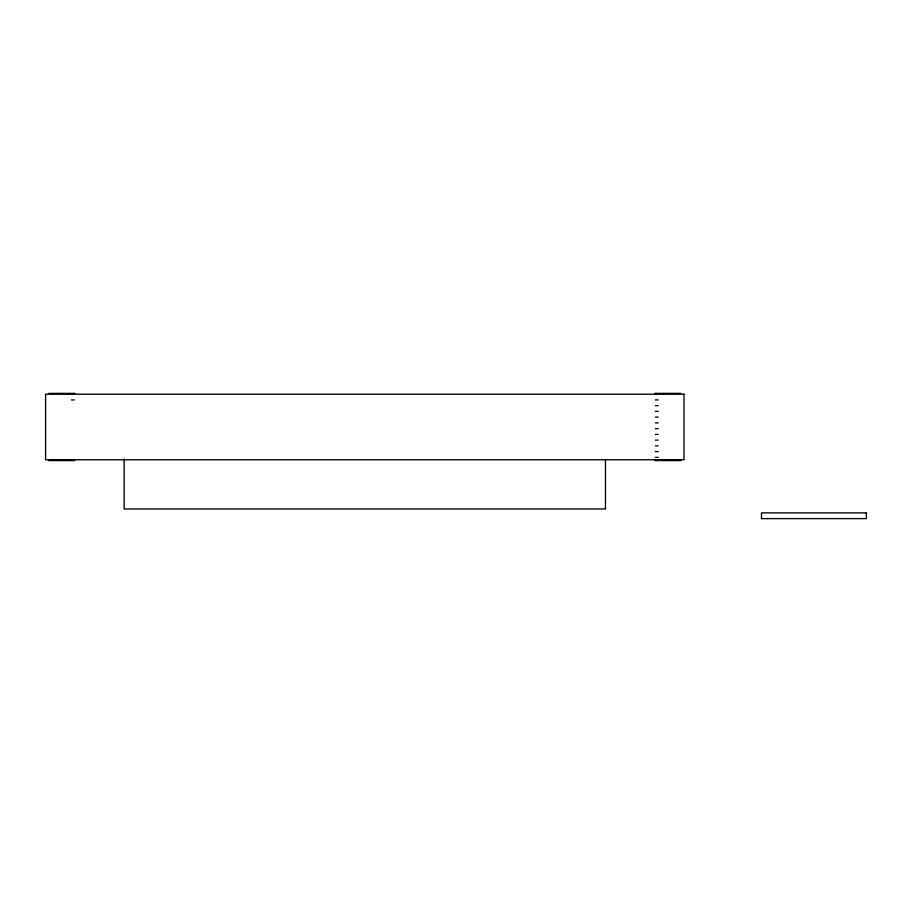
<?xml version="1.0" encoding="UTF-8"?>
<svg xmlns="http://www.w3.org/2000/svg" width="912" height="912" viewBox="0 0 912 912"><rect width="100%" height="100%" fill="white"/><g stroke="black" fill="none" stroke-linecap="round" stroke-linejoin="round"><path stroke-width="1.37" d="M48.883 393.38L74.795 393.38M654.816 393.38L680.728 393.38M71.489 399.935L74.214 399.935M655.386 399.935L658.111 399.935M655.386 405.669L658.111 405.669M655.386 411.415L658.111 411.415M655.386 417.16L658.111 417.16M655.386 422.894L658.111 422.894M655.386 428.64L658.111 428.64M655.386 434.374L658.111 434.374M655.386 440.12L658.111 440.12M655.386 445.854L658.111 445.854M655.386 451.6L658.111 451.6M655.386 457.334L658.111 457.334M48.883 460.594L74.795 460.594M654.816 460.594L680.728 460.594M605.465 459.295L605.465 508.953L124.135 508.953L124.135 458.804M684 394.189L45.6 394.189L45.6 459.773L684 459.773L684 394.189M866.4 512.886L761.474 512.886L761.474 518.62L866.4 518.62L866.4 512.886"/></g></svg>
